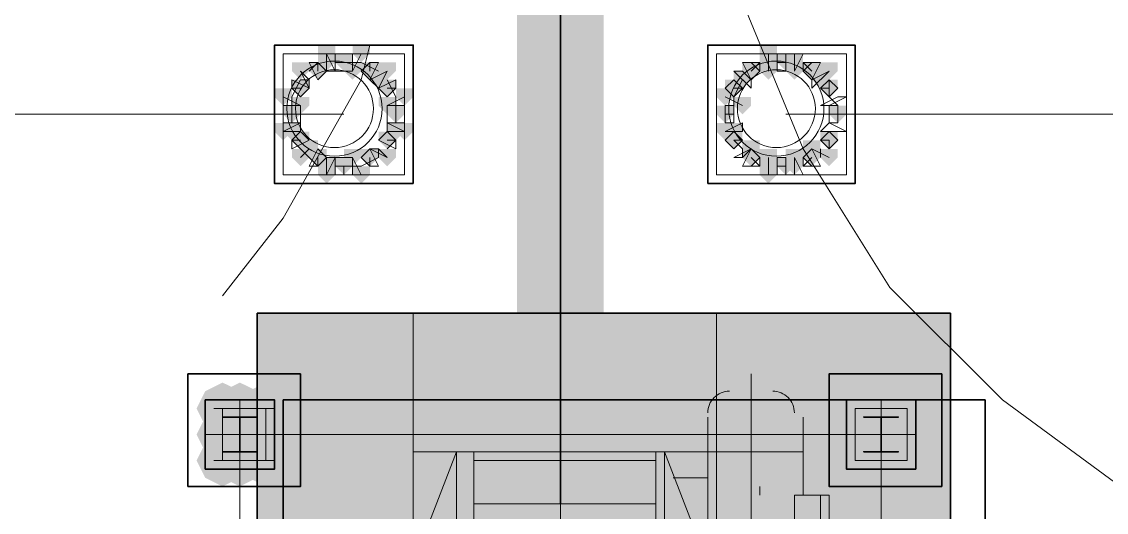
# Model space of a CAD drawing. Header units: millimetres. Extents: x 2315 to 4619, y 1334 to 1897.
# Drawn here: x 3741.22 to 3748.86, y 1536.38 to 1539.85 of the extents above; entities that cross this region are included whole.
import ezdxf

# ---------------------------------------------------------------- set-up
doc = ezdxf.new("R2010")
doc.units = ezdxf.units.MM
doc.linetypes.add('PDF_IMPORT', pattern=[1, 0.8, -0.2])
for name, color, linetype, true_color in [('PDF_10', 7, 'Continuous', 0x00b85c), ('PDF_AXIS', 7, 'Continuous', 0x00b85c), ('PDF_柱构件', 7, 'Continuous', 0x00b85c), ('PDF_转运站初步方案', 7, 'Continuous', 0x00b85c)]:
    doc.layers.add(name, color=color, linetype=linetype, true_color=true_color)
for name, color, linetype in [('PDF_中心线层', 1, 'Continuous'), ('PDF_双点划线', 6, 'Continuous'), ('PDF_尺寸线层', 7, 'Continuous'), ('PDF_粗实线层', 7, 'Continuous'), ('PDF_细实线层', 7, 'Continuous'), ('PDF_虚线层', 6, 'Continuous')]:
    doc.layers.add(name, color=color, linetype=linetype)

msp = doc.modelspace()

# ---------------------------------------------------------------- hatches: boundary and pattern name
at = {"layer": 'PDF_10', "transparency": 33554559}
for points in [[(3743.3051, 1539.5584), (3743.244, 1539.5584), (3743.244, 1539.4974), (3743.3051, 1539.4363), (3743.3662, 1539.4974), (3743.3662, 1539.5584)], [(3743.3051, 1539.5584), (3743.244, 1539.5584), (3743.244, 1539.4974), (3743.3051, 1539.4363), (3743.3662, 1539.4974), (3743.3662, 1539.5584)], [(3743.4884, 1539.6195), (3743.4273, 1539.6195), (3743.4273, 1539.5584), (3743.4884, 1539.4974), (3743.5494, 1539.5584), (3743.5494, 1539.6195)], [(3743.4884, 1539.6195), (3743.4273, 1539.6195), (3743.4273, 1539.5584), (3743.4884, 1539.4974), (3743.5494, 1539.5584), (3743.5494, 1539.6195)], [(3743.4884, 1539.6195), (3743.4273, 1539.6195), (3743.4273, 1539.5584), (3743.4884, 1539.4974), (3743.5494, 1539.5584), (3743.5494, 1539.6195)], [(3743.6716, 1539.5584), (3743.6105, 1539.5584), (3743.6105, 1539.4974), (3743.6716, 1539.4363), (3743.7327, 1539.4974), (3743.7327, 1539.5584)], [(3743.6716, 1539.5584), (3743.6105, 1539.5584), (3743.6105, 1539.4974), (3743.6716, 1539.4363), (3743.7327, 1539.4974), (3743.7327, 1539.5584)], [(3746.3592, 1539.5584), (3746.2981, 1539.5584), (3746.2981, 1539.4974), (3746.3592, 1539.4363), (3746.4203, 1539.4974), (3746.4203, 1539.5584)], [(3746.3592, 1539.5584), (3746.2981, 1539.5584), (3746.2981, 1539.4974), (3746.3592, 1539.4363), (3746.4203, 1539.4974), (3746.4203, 1539.5584)], [(3746.6035, 1539.6195), (3746.5424, 1539.6195), (3746.5424, 1539.5584), (3746.6035, 1539.4974), (3746.6646, 1539.5584), (3746.6646, 1539.6195)], [(3746.6035, 1539.6195), (3746.5424, 1539.6195), (3746.5424, 1539.5584), (3746.6035, 1539.4974), (3746.6646, 1539.5584), (3746.6646, 1539.6195)], [(3746.6035, 1539.6195), (3746.5424, 1539.6195), (3746.5424, 1539.5584), (3746.6035, 1539.4974), (3746.6646, 1539.5584), (3746.6646, 1539.6195)], [(3746.7867, 1539.5584), (3746.7257, 1539.5584), (3746.7257, 1539.4974), (3746.7867, 1539.4363), (3746.8478, 1539.4974), (3746.8478, 1539.5584)], [(3746.7867, 1539.5584), (3746.7257, 1539.5584), (3746.7257, 1539.4974), (3746.7867, 1539.4363), (3746.8478, 1539.4974), (3746.8478, 1539.5584)], [(3743.183, 1539.4363), (3743.1219, 1539.4363), (3743.1219, 1539.3752), (3743.183, 1539.3141), (3743.244, 1539.3752), (3743.244, 1539.4363)], [(3743.183, 1539.4363), (3743.1219, 1539.4363), (3743.1219, 1539.3752), (3743.183, 1539.3141), (3743.244, 1539.3752), (3743.244, 1539.4363)], [(3743.7938, 1539.4363), (3743.7327, 1539.4363), (3743.7327, 1539.3752), (3743.7938, 1539.3141), (3743.8548, 1539.3752), (3743.8548, 1539.4363)], [(3743.7938, 1539.4363), (3743.7327, 1539.4363), (3743.7327, 1539.3752), (3743.7938, 1539.3141), (3743.8548, 1539.3752), (3743.8548, 1539.4363)], [(3746.237, 1539.4363), (3746.1759, 1539.4363), (3746.1759, 1539.3752), (3746.237, 1539.3141), (3746.2981, 1539.3752), (3746.2981, 1539.4363)], [(3746.237, 1539.4363), (3746.1759, 1539.4363), (3746.1759, 1539.3752), (3746.237, 1539.3141), (3746.2981, 1539.3752), (3746.2981, 1539.4363)], [(3746.9089, 1539.4363), (3746.8478, 1539.4363), (3746.8478, 1539.3752), (3746.9089, 1539.3141), (3746.97, 1539.3752), (3746.97, 1539.4363)], [(3746.9089, 1539.4363), (3746.8478, 1539.4363), (3746.8478, 1539.3752), (3746.9089, 1539.3141), (3746.97, 1539.3752), (3746.97, 1539.4363)], [(3743.1219, 1539.253), (3743.0608, 1539.253), (3743.0608, 1539.192), (3743.1219, 1539.1309), (3743.183, 1539.192), (3743.183, 1539.253)], [(3743.1219, 1539.253), (3743.0608, 1539.253), (3743.0608, 1539.192), (3743.1219, 1539.1309), (3743.183, 1539.192), (3743.183, 1539.253)], [(3743.8548, 1539.253), (3743.7938, 1539.253), (3743.7938, 1539.192), (3743.8548, 1539.1309), (3743.9159, 1539.192), (3743.9159, 1539.253)], [(3743.8548, 1539.253), (3743.7938, 1539.253), (3743.7938, 1539.192), (3743.8548, 1539.1309), (3743.9159, 1539.192), (3743.9159, 1539.253)], [(3743.8548, 1539.253), (3743.7938, 1539.253), (3743.7938, 1539.192), (3743.8548, 1539.1309), (3743.9159, 1539.192), (3743.9159, 1539.253)], [(3746.1759, 1539.253), (3746.1148, 1539.253), (3746.1148, 1539.192), (3746.1759, 1539.1309), (3746.237, 1539.192), (3746.237, 1539.253)], [(3746.1759, 1539.253), (3746.1148, 1539.253), (3746.1148, 1539.192), (3746.1759, 1539.1309), (3746.237, 1539.192), (3746.237, 1539.253)], [(3746.97, 1539.253), (3746.9089, 1539.253), (3746.9089, 1539.192), (3746.97, 1539.1309), (3747.0311, 1539.192), (3747.0311, 1539.253)], [(3746.97, 1539.253), (3746.9089, 1539.253), (3746.9089, 1539.192), (3746.97, 1539.1309), (3747.0311, 1539.192), (3747.0311, 1539.253)], [(3743.183, 1539.0698), (3743.1219, 1539.0698), (3743.1219, 1539.0087), (3743.183, 1538.9476), (3743.244, 1539.0087), (3743.244, 1539.0698)], [(3743.183, 1539.0698), (3743.1219, 1539.0698), (3743.1219, 1539.0087), (3743.183, 1538.9476), (3743.244, 1539.0087), (3743.244, 1539.0698)], [(3743.7938, 1539.0698), (3743.7327, 1539.0698), (3743.7327, 1539.0087), (3743.7938, 1538.9476), (3743.8548, 1539.0087), (3743.8548, 1539.0698)], [(3743.7938, 1539.0698), (3743.7327, 1539.0698), (3743.7327, 1539.0087), (3743.7938, 1538.9476), (3743.8548, 1539.0087), (3743.8548, 1539.0698)], [(3746.237, 1539.0698), (3746.1759, 1539.0698), (3746.1759, 1539.0087), (3746.237, 1538.9476), (3746.2981, 1539.0087), (3746.2981, 1539.0698)], [(3746.237, 1539.0698), (3746.1759, 1539.0698), (3746.1759, 1539.0087), (3746.237, 1538.9476), (3746.2981, 1539.0087), (3746.2981, 1539.0698)], [(3746.9089, 1539.0698), (3746.8478, 1539.0698), (3746.8478, 1539.0087), (3746.9089, 1538.9476), (3746.97, 1539.0087), (3746.97, 1539.0698)], [(3746.9089, 1539.0698), (3746.8478, 1539.0698), (3746.8478, 1539.0087), (3746.9089, 1538.9476), (3746.97, 1539.0087), (3746.97, 1539.0698)], [(3743.3051, 1538.9476), (3743.244, 1538.9476), (3743.244, 1538.8866), (3743.3051, 1538.8255), (3743.3662, 1538.8866), (3743.3662, 1538.9476)], [(3743.3051, 1538.9476), (3743.244, 1538.9476), (3743.244, 1538.8866), (3743.3051, 1538.8255), (3743.3662, 1538.8866), (3743.3662, 1538.9476)], [(3743.6716, 1538.9476), (3743.6105, 1538.9476), (3743.6105, 1538.8866), (3743.6716, 1538.8255), (3743.7327, 1538.8866), (3743.7327, 1538.9476)], [(3743.6716, 1538.9476), (3743.6105, 1538.9476), (3743.6105, 1538.8866), (3743.6716, 1538.8255), (3743.7327, 1538.8866), (3743.7327, 1538.9476)], [(3746.3592, 1538.9476), (3746.2981, 1538.9476), (3746.2981, 1538.8866), (3746.3592, 1538.8255), (3746.4203, 1538.8866), (3746.4203, 1538.9476)], [(3746.3592, 1538.9476), (3746.2981, 1538.9476), (3746.2981, 1538.8866), (3746.3592, 1538.8255), (3746.4203, 1538.8866), (3746.4203, 1538.9476)], [(3746.7867, 1538.9476), (3746.7257, 1538.9476), (3746.7257, 1538.8866), (3746.7867, 1538.8255), (3746.8478, 1538.8866), (3746.8478, 1538.9476)], [(3746.7867, 1538.9476), (3746.7257, 1538.9476), (3746.7257, 1538.8866), (3746.7867, 1538.8255), (3746.8478, 1538.8866), (3746.8478, 1538.9476)], [(3743.4884, 1538.8866), (3743.4273, 1538.8866), (3743.4273, 1538.8255), (3743.4884, 1538.7644), (3743.5494, 1538.8255), (3743.5494, 1538.8866)], [(3743.4884, 1538.8866), (3743.4273, 1538.8866), (3743.4273, 1538.8255), (3743.4884, 1538.7644), (3743.5494, 1538.8255), (3743.5494, 1538.8866)], [(3746.6035, 1538.8866), (3746.5424, 1538.8866), (3746.5424, 1538.8255), (3746.6035, 1538.7644), (3746.6646, 1538.8255), (3746.6646, 1538.8866)], [(3746.6035, 1538.8866), (3746.5424, 1538.8866), (3746.5424, 1538.8255), (3746.6035, 1538.7644), (3746.6646, 1538.8255), (3746.6646, 1538.8866)]]:
    msp.add_hatch(color=6, dxfattribs=at).paths.add_polyline_path(points)
at = {"layer": 'PDF_中心线层', "transparency": 33554559}
for points in [[(3742.6332, 1537.1763), (3742.5721, 1537.1763), (3742.5721, 1537.1152), (3742.6332, 1537.0541), (3742.6943, 1537.1152), (3742.6943, 1537.1763)], [(3742.7554, 1537.1763), (3742.6943, 1537.1763), (3742.6943, 1537.1152), (3742.7554, 1537.0541), (3742.8165, 1537.1152), (3742.8165, 1537.1763)], [(3742.9386, 1537.1763), (3742.8775, 1537.1763), (3742.8775, 1537.1152), (3742.9386, 1537.0541), (3742.9997, 1537.1152), (3742.9997, 1537.1763)], [(3747.0921, 1537.1763), (3747.0311, 1537.1763), (3747.0311, 1537.1152), (3747.0921, 1537.0541), (3747.1532, 1537.1152), (3747.1532, 1537.1763)], [(3747.2754, 1537.1763), (3747.2143, 1537.1763), (3747.2143, 1537.1152), (3747.2754, 1537.0541), (3747.3365, 1537.1152), (3747.3365, 1537.1763)], [(3747.2754, 1537.1763), (3747.2143, 1537.1763), (3747.2143, 1537.1152), (3747.2754, 1537.0541), (3747.3365, 1537.1152), (3747.3365, 1537.1763)], [(3747.4586, 1537.1763), (3747.3975, 1537.1763), (3747.3975, 1537.1152), (3747.4586, 1537.0541), (3747.5197, 1537.1152), (3747.5197, 1537.1763)], [(3747.4586, 1537.1763), (3747.3975, 1537.1763), (3747.3975, 1537.1152), (3747.4586, 1537.0541), (3747.5197, 1537.1152), (3747.5197, 1537.1763)], [(3742.6332, 1536.993), (3742.5721, 1536.993), (3742.5721, 1536.932), (3742.6332, 1536.8709), (3742.6943, 1536.932), (3742.6943, 1536.993)], [(3742.9386, 1536.993), (3742.8775, 1536.993), (3742.8775, 1536.932), (3742.9386, 1536.8709), (3742.9997, 1536.932), (3742.9997, 1536.993)], [(3747.0921, 1536.993), (3747.0311, 1536.993), (3747.0311, 1536.932), (3747.0921, 1536.8709), (3747.1532, 1536.932), (3747.1532, 1536.993)], [(3747.4586, 1536.993), (3747.3975, 1536.993), (3747.3975, 1536.932), (3747.4586, 1536.8709), (3747.5197, 1536.932), (3747.5197, 1536.993)], [(3747.4586, 1536.993), (3747.3975, 1536.993), (3747.3975, 1536.932), (3747.4586, 1536.8709), (3747.5197, 1536.932), (3747.5197, 1536.993)], [(3747.2754, 1536.8098), (3747.2143, 1536.8098), (3747.2143, 1536.7487), (3747.2754, 1536.6876), (3747.3365, 1536.7487), (3747.3365, 1536.8098)], [(3747.4586, 1536.8098), (3747.3975, 1536.8098), (3747.3975, 1536.7487), (3747.4586, 1536.6876), (3747.5197, 1536.7487), (3747.5197, 1536.8098)]]:
    msp.add_hatch(color=256, dxfattribs=at).paths.add_polyline_path(points)
at = {"layer": 'PDF_双点划线', "transparency": 33554559}
for points in [[(3742.6332, 1537.1152), (3742.5721, 1537.1152), (3742.5721, 1537.0541), (3742.6332, 1536.993), (3742.6943, 1537.0541), (3742.6943, 1537.1152)], [(3742.7554, 1537.1152), (3742.6943, 1537.1152), (3742.6943, 1537.0541), (3742.7554, 1536.993), (3742.8165, 1537.0541), (3742.8165, 1537.1152)], [(3742.8165, 1537.1152), (3742.7554, 1537.1152), (3742.7554, 1537.0541), (3742.8165, 1536.993), (3742.8775, 1537.0541), (3742.8775, 1537.1152)], [(3742.8775, 1537.1152), (3742.8165, 1537.1152), (3742.8165, 1537.0541), (3742.8775, 1536.993), (3742.9386, 1537.0541), (3742.9386, 1537.1152)], [(3747.1532, 1537.1152), (3747.0921, 1537.1152), (3747.0921, 1537.0541), (3747.1532, 1536.993), (3747.2143, 1537.0541), (3747.2143, 1537.1152)], [(3747.2754, 1537.1152), (3747.2143, 1537.1152), (3747.2143, 1537.0541), (3747.2754, 1536.993), (3747.3365, 1537.0541), (3747.3365, 1537.1152)], [(3747.2754, 1537.1152), (3747.2143, 1537.1152), (3747.2143, 1537.0541), (3747.2754, 1536.993), (3747.3365, 1537.0541), (3747.3365, 1537.1152)], [(3747.3975, 1537.1152), (3747.3365, 1537.1152), (3747.3365, 1537.0541), (3747.3975, 1536.993), (3747.4586, 1537.0541), (3747.4586, 1537.1152)], [(3742.6332, 1536.8709), (3742.5721, 1536.8709), (3742.5721, 1536.8098), (3742.6332, 1536.7487), (3742.6943, 1536.8098), (3742.6943, 1536.8709)], [(3742.7554, 1536.8709), (3742.6943, 1536.8709), (3742.6943, 1536.8098), (3742.7554, 1536.7487), (3742.8165, 1536.8098), (3742.8165, 1536.8709)], [(3742.8165, 1536.8709), (3742.7554, 1536.8709), (3742.7554, 1536.8098), (3742.8165, 1536.7487), (3742.8775, 1536.8098), (3742.8775, 1536.8709)], [(3742.8775, 1536.8709), (3742.8165, 1536.8709), (3742.8165, 1536.8098), (3742.8775, 1536.7487), (3742.9386, 1536.8098), (3742.9386, 1536.8709)], [(3747.1532, 1536.8709), (3747.0921, 1536.8709), (3747.0921, 1536.8098), (3747.1532, 1536.7487), (3747.2143, 1536.8098), (3747.2143, 1536.8709)], [(3747.2754, 1536.8709), (3747.2143, 1536.8709), (3747.2143, 1536.8098), (3747.2754, 1536.7487), (3747.3365, 1536.8098), (3747.3365, 1536.8709)], [(3747.2754, 1536.8709), (3747.2143, 1536.8709), (3747.2143, 1536.8098), (3747.2754, 1536.7487), (3747.3365, 1536.8098), (3747.3365, 1536.8709)], [(3747.3975, 1536.8709), (3747.3365, 1536.8709), (3747.3365, 1536.8098), (3747.3975, 1536.7487), (3747.4586, 1536.8098), (3747.4586, 1536.8709)]]:
    msp.add_hatch(color=256, dxfattribs=at).paths.add_polyline_path(points)
at = {"layer": 'PDF_尺寸线层', "transparency": 33554559}
for points in [[(3746.3592, 1536.6265), (3746.2981, 1536.6265), (3746.2981, 1536.5655), (3746.3592, 1536.5044), (3746.4203, 1536.5655), (3746.4203, 1536.6265)], [(3746.3592, 1536.5655), (3746.2981, 1536.5655), (3746.2981, 1536.5044), (3746.3592, 1536.4433), (3746.4203, 1536.5044), (3746.4203, 1536.5655)], [(3746.3592, 1536.5655), (3746.2981, 1536.5655), (3746.2981, 1536.5044), (3746.3592, 1536.4433), (3746.4203, 1536.5044), (3746.4203, 1536.5655)], [(3746.3592, 1536.5655), (3746.2981, 1536.5655), (3746.2981, 1536.5044), (3746.3592, 1536.4433), (3746.4203, 1536.5044), (3746.4203, 1536.5655)]]:
    msp.add_hatch(color=256, dxfattribs=at).paths.add_polyline_path(points)
at = {"layer": 'PDF_柱构件', "transparency": 33554559}
for points in [[(3743.3662, 1539.6806), (3743.3051, 1539.6806), (3743.3051, 1539.6195), (3743.3662, 1539.5584), (3743.4273, 1539.6195), (3743.4273, 1539.6806)], [(3743.6105, 1539.6806), (3743.5494, 1539.6806), (3743.5494, 1539.6195), (3743.6105, 1539.5584), (3743.6716, 1539.6195), (3743.6716, 1539.6806)], [(3746.4813, 1539.6806), (3746.4203, 1539.6806), (3746.4203, 1539.6195), (3746.4813, 1539.5584), (3746.5424, 1539.6195), (3746.5424, 1539.6806)], [(3743.183, 1539.5584), (3743.1219, 1539.5584), (3743.1219, 1539.4974), (3743.183, 1539.4363), (3743.244, 1539.4974), (3743.244, 1539.5584)], [(3743.3662, 1539.6195), (3743.3051, 1539.6195), (3743.3051, 1539.5584), (3743.3662, 1539.4974), (3743.4273, 1539.5584), (3743.4273, 1539.6195)], [(3743.5494, 1539.5584), (3743.4884, 1539.5584), (3743.4884, 1539.4974), (3743.5494, 1539.4363), (3743.6105, 1539.4974), (3743.6105, 1539.5584)], [(3743.7938, 1539.5584), (3743.7327, 1539.5584), (3743.7327, 1539.4974), (3743.7938, 1539.4363), (3743.8548, 1539.4974), (3743.8548, 1539.5584)], [(3746.4813, 1539.6195), (3746.4203, 1539.6195), (3746.4203, 1539.5584), (3746.4813, 1539.4974), (3746.5424, 1539.5584), (3746.5424, 1539.6195)], [(3746.4813, 1539.5584), (3746.4203, 1539.5584), (3746.4203, 1539.4974), (3746.4813, 1539.4363), (3746.5424, 1539.4974), (3746.5424, 1539.5584)], [(3746.6646, 1539.6195), (3746.6035, 1539.6195), (3746.6035, 1539.5584), (3746.6646, 1539.4974), (3746.7257, 1539.5584), (3746.7257, 1539.6195)], [(3746.6646, 1539.5584), (3746.6035, 1539.5584), (3746.6035, 1539.4974), (3746.6646, 1539.4363), (3746.7257, 1539.4974), (3746.7257, 1539.5584)], [(3746.9089, 1539.5584), (3746.8478, 1539.5584), (3746.8478, 1539.4974), (3746.9089, 1539.4363), (3746.97, 1539.4974), (3746.97, 1539.5584)], [(3743.7327, 1539.4974), (3743.6716, 1539.4974), (3743.6716, 1539.4363), (3743.7327, 1539.3752), (3743.7938, 1539.4363), (3743.7938, 1539.4974)], [(3746.2981, 1539.4974), (3746.237, 1539.4974), (3746.237, 1539.4363), (3746.2981, 1539.3752), (3746.3592, 1539.4363), (3746.3592, 1539.4974)], [(3746.8478, 1539.4974), (3746.7867, 1539.4974), (3746.7867, 1539.4363), (3746.8478, 1539.3752), (3746.9089, 1539.4363), (3746.9089, 1539.4974)], [(3743.0608, 1539.3752), (3742.9997, 1539.3752), (3742.9997, 1539.3141), (3743.0608, 1539.253), (3743.1219, 1539.3141), (3743.1219, 1539.3752)], [(3743.9159, 1539.3752), (3743.8548, 1539.3752), (3743.8548, 1539.3141), (3743.9159, 1539.253), (3743.977, 1539.3141), (3743.977, 1539.3752)], [(3746.1759, 1539.3752), (3746.1148, 1539.3752), (3746.1148, 1539.3141), (3746.1759, 1539.253), (3746.237, 1539.3141), (3746.237, 1539.3752)], [(3743.183, 1539.3141), (3743.1219, 1539.3141), (3743.1219, 1539.253), (3743.183, 1539.192), (3743.244, 1539.253), (3743.244, 1539.3141)], [(3743.7938, 1539.3141), (3743.7327, 1539.3141), (3743.7327, 1539.253), (3743.7938, 1539.192), (3743.8548, 1539.253), (3743.8548, 1539.3141)], [(3746.2981, 1539.3141), (3746.237, 1539.3141), (3746.237, 1539.253), (3746.2981, 1539.192), (3746.3592, 1539.253), (3746.3592, 1539.3141)], [(3743.0608, 1539.1309), (3742.9997, 1539.1309), (3742.9997, 1539.0698), (3743.0608, 1539.0087), (3743.1219, 1539.0698), (3743.1219, 1539.1309)], [(3743.1219, 1539.1309), (3743.0608, 1539.1309), (3743.0608, 1539.0698), (3743.1219, 1539.0087), (3743.183, 1539.0698), (3743.183, 1539.1309)], [(3743.8548, 1539.1309), (3743.7938, 1539.1309), (3743.7938, 1539.0698), (3743.8548, 1539.0087), (3743.9159, 1539.0698), (3743.9159, 1539.1309)], [(3743.9159, 1539.1309), (3743.8548, 1539.1309), (3743.8548, 1539.0698), (3743.9159, 1539.0087), (3743.977, 1539.0698), (3743.977, 1539.1309)], [(3746.1759, 1539.1309), (3746.1148, 1539.1309), (3746.1148, 1539.0698), (3746.1759, 1539.0087), (3746.237, 1539.0698), (3746.237, 1539.1309)], [(3746.237, 1539.1309), (3746.1759, 1539.1309), (3746.1759, 1539.0698), (3746.237, 1539.0087), (3746.2981, 1539.0698), (3746.2981, 1539.1309)], [(3743.183, 1538.9476), (3743.1219, 1538.9476), (3743.1219, 1538.8866), (3743.183, 1538.8255), (3743.244, 1538.8866), (3743.244, 1538.9476)], [(3743.244, 1539.0087), (3743.183, 1539.0087), (3743.183, 1538.9476), (3743.244, 1538.8866), (3743.3051, 1538.9476), (3743.3051, 1539.0087)], [(3743.5494, 1538.9476), (3743.4884, 1538.9476), (3743.4884, 1538.8866), (3743.5494, 1538.8255), (3743.6105, 1538.8866), (3743.6105, 1538.9476)], [(3743.7938, 1538.9476), (3743.7327, 1538.9476), (3743.7327, 1538.8866), (3743.7938, 1538.8255), (3743.8548, 1538.8866), (3743.8548, 1538.9476)], [(3746.3592, 1539.0087), (3746.2981, 1539.0087), (3746.2981, 1538.9476), (3746.3592, 1538.8866), (3746.4203, 1538.9476), (3746.4203, 1539.0087)], [(3746.4813, 1538.9476), (3746.4203, 1538.9476), (3746.4203, 1538.8866), (3746.4813, 1538.8255), (3746.5424, 1538.8866), (3746.5424, 1538.9476)], [(3746.6646, 1538.9476), (3746.6035, 1538.9476), (3746.6035, 1538.8866), (3746.6646, 1538.8255), (3746.7257, 1538.8866), (3746.7257, 1538.9476)], [(3746.7867, 1539.0087), (3746.7257, 1539.0087), (3746.7257, 1538.9476), (3746.7867, 1538.8866), (3746.8478, 1538.9476), (3746.8478, 1539.0087)], [(3746.9089, 1538.9476), (3746.8478, 1538.9476), (3746.8478, 1538.8866), (3746.9089, 1538.8255), (3746.97, 1538.8866), (3746.97, 1538.9476)], [(3743.3662, 1538.8866), (3743.3051, 1538.8866), (3743.3051, 1538.8255), (3743.3662, 1538.7644), (3743.4273, 1538.8255), (3743.4273, 1538.8866)], [(3746.4813, 1538.8866), (3746.4203, 1538.8866), (3746.4203, 1538.8255), (3746.4813, 1538.7644), (3746.5424, 1538.8255), (3746.5424, 1538.8866)], [(3746.6646, 1538.8866), (3746.6035, 1538.8866), (3746.6035, 1538.8255), (3746.6646, 1538.7644), (3746.7257, 1538.8255), (3746.7257, 1538.8866)], [(3743.3662, 1538.8255), (3743.3051, 1538.8255), (3743.3051, 1538.7644), (3743.3662, 1538.7033), (3743.4273, 1538.7644), (3743.4273, 1538.8255)], [(3743.6105, 1538.8255), (3743.5494, 1538.8255), (3743.5494, 1538.7644), (3743.6105, 1538.7033), (3743.6716, 1538.7644), (3743.6716, 1538.8255)], [(3746.4813, 1538.8255), (3746.4203, 1538.8255), (3746.4203, 1538.7644), (3746.4813, 1538.7033), (3746.5424, 1538.7644), (3746.5424, 1538.8255)]]:
    msp.add_hatch(color=6, dxfattribs=at).paths.add_polyline_path(points)
at = {"layer": 'PDF_粗实线层', "transparency": 33554559}
for points in [[(3745.3208, 1541.6963), (3744.71, 1541.6963), (3744.71, 1536.4433), (3745.3208, 1536.4433)], [(3742.6332, 1537.2984), (3742.5111, 1537.2374), (3742.45, 1537.1152), (3742.5111, 1536.993), (3742.6332, 1536.932), (3742.7554, 1536.993), (3742.8165, 1537.1152), (3742.7554, 1537.2374)], [(3742.7554, 1537.2984), (3742.6332, 1537.2374), (3742.5721, 1537.1152), (3742.6332, 1536.993), (3742.7554, 1536.932), (3742.8775, 1536.993), (3742.9386, 1537.1152), (3742.8775, 1537.2374)], [(3742.9386, 1537.2984), (3742.8165, 1537.2374), (3742.7554, 1537.1152), (3742.8165, 1536.993), (3742.9386, 1536.932), (3743.0608, 1536.993), (3743.1219, 1537.1152), (3743.0608, 1537.2374)], [(3747.0921, 1537.2984), (3746.97, 1537.2374), (3746.9089, 1537.1152), (3746.97, 1536.993), (3747.0921, 1536.932), (3747.2143, 1536.993), (3747.2754, 1537.1152), (3747.2143, 1537.2374)], [(3747.2754, 1537.2984), (3747.1532, 1537.2374), (3747.0921, 1537.1152), (3747.1532, 1536.993), (3747.2754, 1536.932), (3747.3975, 1536.993), (3747.4586, 1537.1152), (3747.3975, 1537.2374)], [(3747.4586, 1537.2984), (3747.3365, 1537.2374), (3747.2754, 1537.1152), (3747.3365, 1536.993), (3747.4586, 1536.932), (3747.5808, 1536.993), (3747.6419, 1537.1152), (3747.5808, 1537.2374)], [(3742.6332, 1537.1152), (3742.5111, 1537.0541), (3742.45, 1536.932), (3742.5111, 1536.8098), (3742.6332, 1536.7487), (3742.7554, 1536.8098), (3742.8165, 1536.932), (3742.7554, 1537.0541)], [(3742.7554, 1537.1152), (3742.6332, 1537.0541), (3742.5721, 1536.932), (3742.6332, 1536.8098), (3742.7554, 1536.7487), (3742.8775, 1536.8098), (3742.9386, 1536.932), (3742.8775, 1537.0541)], [(3742.9386, 1537.1152), (3742.8165, 1537.0541), (3742.7554, 1536.932), (3742.8165, 1536.8098), (3742.9386, 1536.7487), (3743.0608, 1536.8098), (3743.1219, 1536.932), (3743.0608, 1537.0541)], [(3747.0921, 1537.1152), (3746.97, 1537.0541), (3746.9089, 1536.932), (3746.97, 1536.8098), (3747.0921, 1536.7487), (3747.2143, 1536.8098), (3747.2754, 1536.932), (3747.2143, 1537.0541)], [(3747.2754, 1537.1152), (3747.1532, 1537.0541), (3747.0921, 1536.932), (3747.1532, 1536.8098), (3747.2754, 1536.7487), (3747.3975, 1536.8098), (3747.4586, 1536.932), (3747.3975, 1537.0541)], [(3747.4586, 1537.1152), (3747.3365, 1537.0541), (3747.2754, 1536.932), (3747.3365, 1536.8098), (3747.4586, 1536.7487), (3747.5808, 1536.8098), (3747.6419, 1536.932), (3747.5808, 1537.0541)], [(3742.6332, 1536.932), (3742.5111, 1536.8709), (3742.45, 1536.7487), (3742.5111, 1536.6265), (3742.6332, 1536.5655), (3742.7554, 1536.6265), (3742.8165, 1536.7487), (3742.7554, 1536.8709)], [(3742.7554, 1536.932), (3742.6332, 1536.8709), (3742.5721, 1536.7487), (3742.6332, 1536.6265), (3742.7554, 1536.5655), (3742.8775, 1536.6265), (3742.9386, 1536.7487), (3742.8775, 1536.8709)], [(3742.9386, 1536.932), (3742.8165, 1536.8709), (3742.7554, 1536.7487), (3742.8165, 1536.6265), (3742.9386, 1536.5655), (3743.0608, 1536.6265), (3743.1219, 1536.7487), (3743.0608, 1536.8709)], [(3747.0921, 1536.932), (3746.97, 1536.8709), (3746.9089, 1536.7487), (3746.97, 1536.6265), (3747.0921, 1536.5655), (3747.2143, 1536.6265), (3747.2754, 1536.7487), (3747.2143, 1536.8709)], [(3747.2754, 1536.932), (3747.1532, 1536.8709), (3747.0921, 1536.7487), (3747.1532, 1536.6265), (3747.2754, 1536.5655), (3747.3975, 1536.6265), (3747.4586, 1536.7487), (3747.3975, 1536.8709)], [(3747.4586, 1536.932), (3747.3365, 1536.8709), (3747.2754, 1536.7487), (3747.3365, 1536.6265), (3747.4586, 1536.5655), (3747.5808, 1536.6265), (3747.6419, 1536.7487), (3747.5808, 1536.8709)]]:
    msp.add_hatch(color=256, dxfattribs=at).paths.add_polyline_path(points)
at = {"layer": 'PDF_粗实线层', "true_color": 0xffffff, "transparency": 33554559}
msp.add_hatch(color=7, dxfattribs=at).paths.add_polyline_path([(3744.5878, 1532.412), (3745.504, 1532.412), (3745.504, 1532.6563), (3747.764, 1532.6563), (3747.764, 1537.7871), (3742.8775, 1537.7871), (3742.8775, 1532.6563), (3744.5878, 1532.6563)])
at = {"layer": 'PDF_细实线层', "true_color": 0x005cb8, "transparency": 33554559}
for points in [[(3744.3435, 1536.8709), (3744.2824, 1536.8709), (3744.2824, 1536.8098), (3744.3435, 1536.7487), (3744.4046, 1536.8098), (3744.4046, 1536.8709)], [(3745.7484, 1536.8709), (3745.6873, 1536.8709), (3745.6873, 1536.8098), (3745.7484, 1536.7487), (3745.8094, 1536.8098), (3745.8094, 1536.8709)], [(3745.7484, 1536.8709), (3745.6873, 1536.8709), (3745.6873, 1536.8098), (3745.7484, 1536.7487), (3745.8094, 1536.8098), (3745.8094, 1536.8709)]]:
    msp.add_hatch(color=152, dxfattribs=at).paths.add_polyline_path(points)
at = {"layer": 'PDF_转运站初步方案', "transparency": 33554559}
for points in [[(3743.3051, 1539.5584), (3743.244, 1539.5584), (3743.244, 1539.4974), (3743.3051, 1539.4363), (3743.3662, 1539.4974), (3743.3662, 1539.5584)], [(3743.3051, 1539.5584), (3743.244, 1539.5584), (3743.244, 1539.4974), (3743.3051, 1539.4363), (3743.3662, 1539.4974), (3743.3662, 1539.5584)], [(3743.4884, 1539.6195), (3743.4273, 1539.6195), (3743.4273, 1539.5584), (3743.4884, 1539.4974), (3743.5494, 1539.5584), (3743.5494, 1539.6195)], [(3743.4884, 1539.6195), (3743.4273, 1539.6195), (3743.4273, 1539.5584), (3743.4884, 1539.4974), (3743.5494, 1539.5584), (3743.5494, 1539.6195)], [(3743.6716, 1539.5584), (3743.6105, 1539.5584), (3743.6105, 1539.4974), (3743.6716, 1539.4363), (3743.7327, 1539.4974), (3743.7327, 1539.5584)], [(3743.6716, 1539.5584), (3743.6105, 1539.5584), (3743.6105, 1539.4974), (3743.6716, 1539.4363), (3743.7327, 1539.4974), (3743.7327, 1539.5584)], [(3746.3592, 1539.5584), (3746.2981, 1539.5584), (3746.2981, 1539.4974), (3746.3592, 1539.4363), (3746.4203, 1539.4974), (3746.4203, 1539.5584)], [(3746.3592, 1539.5584), (3746.2981, 1539.5584), (3746.2981, 1539.4974), (3746.3592, 1539.4363), (3746.4203, 1539.4974), (3746.4203, 1539.5584)], [(3746.6035, 1539.6195), (3746.5424, 1539.6195), (3746.5424, 1539.5584), (3746.6035, 1539.4974), (3746.6646, 1539.5584), (3746.6646, 1539.6195)], [(3746.6035, 1539.6195), (3746.5424, 1539.6195), (3746.5424, 1539.5584), (3746.6035, 1539.4974), (3746.6646, 1539.5584), (3746.6646, 1539.6195)], [(3746.7867, 1539.5584), (3746.7257, 1539.5584), (3746.7257, 1539.4974), (3746.7867, 1539.4363), (3746.8478, 1539.4974), (3746.8478, 1539.5584)], [(3746.7867, 1539.5584), (3746.7257, 1539.5584), (3746.7257, 1539.4974), (3746.7867, 1539.4363), (3746.8478, 1539.4974), (3746.8478, 1539.5584)], [(3743.183, 1539.4363), (3743.1219, 1539.4363), (3743.1219, 1539.3752), (3743.183, 1539.3141), (3743.244, 1539.3752), (3743.244, 1539.4363)], [(3743.183, 1539.4363), (3743.1219, 1539.4363), (3743.1219, 1539.3752), (3743.183, 1539.3141), (3743.244, 1539.3752), (3743.244, 1539.4363)], [(3743.7938, 1539.4363), (3743.7327, 1539.4363), (3743.7327, 1539.3752), (3743.7938, 1539.3141), (3743.8548, 1539.3752), (3743.8548, 1539.4363)], [(3743.7938, 1539.4363), (3743.7327, 1539.4363), (3743.7327, 1539.3752), (3743.7938, 1539.3141), (3743.8548, 1539.3752), (3743.8548, 1539.4363)], [(3746.237, 1539.4363), (3746.1759, 1539.4363), (3746.1759, 1539.3752), (3746.237, 1539.3141), (3746.2981, 1539.3752), (3746.2981, 1539.4363)], [(3746.237, 1539.4363), (3746.1759, 1539.4363), (3746.1759, 1539.3752), (3746.237, 1539.3141), (3746.2981, 1539.3752), (3746.2981, 1539.4363)], [(3746.9089, 1539.4363), (3746.8478, 1539.4363), (3746.8478, 1539.3752), (3746.9089, 1539.3141), (3746.97, 1539.3752), (3746.97, 1539.4363)], [(3746.9089, 1539.4363), (3746.8478, 1539.4363), (3746.8478, 1539.3752), (3746.9089, 1539.3141), (3746.97, 1539.3752), (3746.97, 1539.4363)], [(3743.1219, 1539.253), (3743.0608, 1539.253), (3743.0608, 1539.192), (3743.1219, 1539.1309), (3743.183, 1539.192), (3743.183, 1539.253)], [(3743.1219, 1539.253), (3743.0608, 1539.253), (3743.0608, 1539.192), (3743.1219, 1539.1309), (3743.183, 1539.192), (3743.183, 1539.253)], [(3743.8548, 1539.253), (3743.7938, 1539.253), (3743.7938, 1539.192), (3743.8548, 1539.1309), (3743.9159, 1539.192), (3743.9159, 1539.253)], [(3743.8548, 1539.253), (3743.7938, 1539.253), (3743.7938, 1539.192), (3743.8548, 1539.1309), (3743.9159, 1539.192), (3743.9159, 1539.253)], [(3746.1759, 1539.253), (3746.1148, 1539.253), (3746.1148, 1539.192), (3746.1759, 1539.1309), (3746.237, 1539.192), (3746.237, 1539.253)], [(3746.1759, 1539.253), (3746.1148, 1539.253), (3746.1148, 1539.192), (3746.1759, 1539.1309), (3746.237, 1539.192), (3746.237, 1539.253)], [(3746.97, 1539.253), (3746.9089, 1539.253), (3746.9089, 1539.192), (3746.97, 1539.1309), (3747.0311, 1539.192), (3747.0311, 1539.253)], [(3746.97, 1539.253), (3746.9089, 1539.253), (3746.9089, 1539.192), (3746.97, 1539.1309), (3747.0311, 1539.192), (3747.0311, 1539.253)], [(3743.183, 1539.0698), (3743.1219, 1539.0698), (3743.1219, 1539.0087), (3743.183, 1538.9476), (3743.244, 1539.0087), (3743.244, 1539.0698)], [(3743.183, 1539.0698), (3743.1219, 1539.0698), (3743.1219, 1539.0087), (3743.183, 1538.9476), (3743.244, 1539.0087), (3743.244, 1539.0698)], [(3743.7938, 1539.0698), (3743.7327, 1539.0698), (3743.7327, 1539.0087), (3743.7938, 1538.9476), (3743.8548, 1539.0087), (3743.8548, 1539.0698)], [(3743.7938, 1539.0698), (3743.7327, 1539.0698), (3743.7327, 1539.0087), (3743.7938, 1538.9476), (3743.8548, 1539.0087), (3743.8548, 1539.0698)], [(3746.237, 1539.0698), (3746.1759, 1539.0698), (3746.1759, 1539.0087), (3746.237, 1538.9476), (3746.2981, 1539.0087), (3746.2981, 1539.0698)], [(3746.237, 1539.0698), (3746.1759, 1539.0698), (3746.1759, 1539.0087), (3746.237, 1538.9476), (3746.2981, 1539.0087), (3746.2981, 1539.0698)], [(3746.9089, 1539.0698), (3746.8478, 1539.0698), (3746.8478, 1539.0087), (3746.9089, 1538.9476), (3746.97, 1539.0087), (3746.97, 1539.0698)], [(3746.9089, 1539.0698), (3746.8478, 1539.0698), (3746.8478, 1539.0087), (3746.9089, 1538.9476), (3746.97, 1539.0087), (3746.97, 1539.0698)], [(3743.3051, 1538.9476), (3743.244, 1538.9476), (3743.244, 1538.8866), (3743.3051, 1538.8255), (3743.3662, 1538.8866), (3743.3662, 1538.9476)], [(3743.3051, 1538.9476), (3743.244, 1538.9476), (3743.244, 1538.8866), (3743.3051, 1538.8255), (3743.3662, 1538.8866), (3743.3662, 1538.9476)], [(3743.6716, 1538.9476), (3743.6105, 1538.9476), (3743.6105, 1538.8866), (3743.6716, 1538.8255), (3743.7327, 1538.8866), (3743.7327, 1538.9476)], [(3743.6716, 1538.9476), (3743.6105, 1538.9476), (3743.6105, 1538.8866), (3743.6716, 1538.8255), (3743.7327, 1538.8866), (3743.7327, 1538.9476)], [(3746.3592, 1538.9476), (3746.2981, 1538.9476), (3746.2981, 1538.8866), (3746.3592, 1538.8255), (3746.4203, 1538.8866), (3746.4203, 1538.9476)], [(3746.3592, 1538.9476), (3746.2981, 1538.9476), (3746.2981, 1538.8866), (3746.3592, 1538.8255), (3746.4203, 1538.8866), (3746.4203, 1538.9476)], [(3746.7867, 1538.9476), (3746.7257, 1538.9476), (3746.7257, 1538.8866), (3746.7867, 1538.8255), (3746.8478, 1538.8866), (3746.8478, 1538.9476)], [(3746.7867, 1538.9476), (3746.7257, 1538.9476), (3746.7257, 1538.8866), (3746.7867, 1538.8255), (3746.8478, 1538.8866), (3746.8478, 1538.9476)], [(3743.4884, 1538.8866), (3743.4273, 1538.8866), (3743.4273, 1538.8255), (3743.4884, 1538.7644), (3743.5494, 1538.8255), (3743.5494, 1538.8866)], [(3743.4884, 1538.8866), (3743.4273, 1538.8866), (3743.4273, 1538.8255), (3743.4884, 1538.7644), (3743.5494, 1538.8255), (3743.5494, 1538.8866)], [(3746.6035, 1538.8866), (3746.5424, 1538.8866), (3746.5424, 1538.8255), (3746.6035, 1538.7644), (3746.6646, 1538.8255), (3746.6646, 1538.8866)], [(3746.6035, 1538.8866), (3746.5424, 1538.8866), (3746.5424, 1538.8255), (3746.6035, 1538.7644), (3746.6646, 1538.8255), (3746.6646, 1538.8866)]]:
    msp.add_hatch(color=6, dxfattribs=at).paths.add_polyline_path(points)

# ---------------------------------------------------------------- linework, layer by layer
at = {"layer": 'PDF_10', "color": 6, "lineweight": 18}
for points in [[(3743.244, 1539.4974), (3743.3051, 1539.5584), (3743.3051, 1539.4974)], [(3743.4273, 1539.5584), (3743.5494, 1539.5584)], [(3743.6105, 1539.5584), (3743.7327, 1539.4974)], [(3743.6716, 1539.4974), (3743.6716, 1539.5584)], [(3746.4203, 1539.5584), (3746.3592, 1539.4974)], [(3746.4203, 1539.4974), (3746.3592, 1539.5584)], [(3746.6035, 1539.5584), (3746.5424, 1539.5584)], [(3746.7867, 1539.4974), (3746.7257, 1539.5584)], [(3746.7257, 1539.4974), (3746.7867, 1539.5584)], [(3743.1219, 1539.3141), (3743.183, 1539.4363)], [(3743.7938, 1539.4363), (3743.8548, 1539.3141)], [(3746.2981, 1539.4363), (3746.237, 1539.3141)], [(3746.9089, 1539.3141), (3746.9089, 1539.4363)], [(3743.183, 1539.3752), (3743.1219, 1539.3752)], [(3743.7938, 1539.3752), (3743.8548, 1539.3752)], [(3746.2981, 1539.3752), (3746.237, 1539.3752)], [(3746.8478, 1539.3752), (3746.9089, 1539.3752)], [(3743.1219, 1539.1309), (3743.1219, 1539.253)], [(3743.8548, 1539.253), (3743.8548, 1539.1309)], [(3746.1759, 1539.253), (3746.1759, 1539.1309)], [(3746.97, 1539.1309), (3746.97, 1539.253)], [(3743.1219, 1539.192), (3743.0608, 1539.192)], [(3746.237, 1539.192), (3746.1759, 1539.192)], [(3746.9089, 1539.192), (3746.97, 1539.192)], [(3743.183, 1538.9476), (3743.1219, 1539.0087), (3743.183, 1539.0087)], [(3743.7938, 1539.0087), (3743.8548, 1539.0087), (3743.7938, 1538.9476)], [(3746.2981, 1539.0087), (3746.237, 1539.0087), (3746.2981, 1538.9476)], [(3746.9089, 1538.9476), (3746.9089, 1539.0087), (3746.8478, 1539.0087)], [(3743.3051, 1538.8866), (3743.3051, 1538.8255), (3743.244, 1538.8866)], [(3743.7327, 1538.8866), (3743.6105, 1538.8255)], [(3743.6716, 1538.8866), (3743.6716, 1538.8255)], [(3746.3592, 1538.8866), (3746.4203, 1538.8255)], [(3746.4203, 1538.8866), (3746.3592, 1538.8255)], [(3746.7257, 1538.8255), (3746.7867, 1538.8866)], [(3746.7257, 1538.8866), (3746.7867, 1538.8255)], [(3743.5494, 1538.8255), (3743.4273, 1538.8255)], [(3743.4884, 1538.8255), (3743.4884, 1538.7644)], [(3746.5424, 1538.8255), (3746.6035, 1538.8255), (3746.6035, 1538.7644)]]:
    msp.add_lwpolyline(points, dxfattribs=at)
at = {"layer": 'PDF_AXIS', "color": 6, "lineweight": 18}
for points in [[(3743.9159, 1538.7644), (3743.9159, 1539.6195), (3743.0608, 1539.6195), (3743.0608, 1538.7644)], [(3746.1148, 1538.7644), (3746.1148, 1539.6195), (3747.0311, 1539.6195), (3747.0311, 1538.7644)]]:
    msp.add_lwpolyline(points, close=True, dxfattribs=at)
at = {"layer": 'PDF_中心线层', "linetype": 'PDF_IMPORT', "lineweight": 18, "ltscale": 6.04703}
msp.add_lwpolyline([(3745.0154, 1550.6752), (3745.0154, 1532.6563)], dxfattribs=at)
at = {"layer": 'PDF_中心线层', "color": 6, "lineweight": 18}
for points in [[(3746.0538, 1541.6352), (3746.0538, 1541.1466), (3746.2981, 1539.986), (3746.7257, 1538.9476), (3747.3365, 1537.9703), (3748.1305, 1537.1763), (3749.0467, 1536.5044), (3750.0851, 1536.0157), (3751.1846, 1535.7714), (3752.3451, 1535.7103), (3753.4446, 1535.8325), (3754.544, 1536.199), (3755.0327, 1536.5655)], [(3742.6332, 1537.9093), (3743.0608, 1538.459), (3743.6105, 1539.4363), (3743.6716, 1539.6806)], [(3732.5548, 1539.192), (3743.4884, 1539.192)], [(3746.6035, 1539.192), (3757.4759, 1539.192)]]:
    msp.add_lwpolyline(points, dxfattribs=at)
at = {"layer": 'PDF_中心线层', "lineweight": 18}
for points in [[(3745.0154, 1537.7871), (3745.0154, 1532.412), (3745.0154, 1536.932)], [(3746.3592, 1537.3595), (3746.3592, 1534.1833)], [(3742.5721, 1537.1152), (3742.6332, 1537.1152)], [(3742.7554, 1537.1763), (3742.7554, 1536.6876)], [(3742.7554, 1537.1152), (3742.8165, 1537.1152)], [(3742.9997, 1537.1152), (3742.9386, 1537.1152)], [(3747.0921, 1537.1152), (3747.1532, 1537.1152)], [(3747.2754, 1537.1763), (3747.2754, 1536.6876)], [(3742.5111, 1536.932), (3743.0608, 1536.932)], [(3742.5721, 1536.932), (3742.6332, 1536.932)], [(3742.9997, 1536.932), (3742.9386, 1536.932)], [(3747.0311, 1536.932), (3747.5197, 1536.932)], [(3747.0921, 1536.932), (3747.1532, 1536.932)], [(3742.5721, 1536.7487), (3742.6332, 1536.7487), (3742.6332, 1536.8098)], [(3742.7554, 1536.8098), (3742.7554, 1536.7487), (3742.8165, 1536.7487)], [(3742.9997, 1536.7487), (3742.9386, 1536.7487), (3742.9386, 1536.8098)], [(3747.0921, 1536.8098), (3747.0921, 1536.7487), (3747.1532, 1536.7487)], [(3747.2754, 1536.8098), (3747.2754, 1536.7487)], [(3747.4586, 1536.8098), (3747.4586, 1536.7487)], [(3744.4046, 1536.4433), (3745.6873, 1536.4433)]]:
    msp.add_lwpolyline(points, dxfattribs=at)
for points in [[(3742.6332, 1536.7487), (3742.9386, 1536.7487), (3742.9386, 1537.1152), (3742.6332, 1537.1152)], [(3747.0921, 1536.7487), (3747.4586, 1536.7487), (3747.4586, 1537.1152), (3747.0921, 1537.1152)], [(3747.2754, 1536.932), (3742.7554, 1536.932), (3742.7554, 1532.412), (3747.2754, 1532.412)]]:
    msp.add_lwpolyline(points, close=True, dxfattribs=at)
at = {"layer": 'PDF_双点划线', "lineweight": 18}
for points in [[(3742.8165, 1536.8098), (3742.8775, 1536.8098), (3742.7554, 1536.8098), (3742.6332, 1536.8098), (3742.7554, 1536.8098), (3742.7554, 1537.0541), (3742.6332, 1537.0541), (3742.7554, 1537.0541), (3742.7554, 1536.8098), (3742.7554, 1537.0541), (3742.8775, 1537.0541), (3742.8165, 1537.0541)], [(3747.2754, 1536.8098), (3747.2754, 1537.0541)]]:
    msp.add_lwpolyline(points, dxfattribs=at)
msp.add_lwpolyline([(3747.2754, 1537.0541), (3747.3975, 1537.0541), (3747.2754, 1537.0541), (3747.2754, 1536.8098), (3747.3975, 1536.8098), (3747.2754, 1536.8098), (3747.1532, 1536.8098), (3747.2754, 1536.8098), (3747.2754, 1537.0541), (3747.1532, 1537.0541)], close=True, dxfattribs=at)
at = {"layer": 'PDF_尺寸线层', "lineweight": 18}
for points in [[(3746.5424, 1537.1763), (3746.237, 1537.1763)], [(3746.0538, 1537.0541), (3746.0538, 1536.2601), (3746.7257, 1536.2601)], [(3746.7257, 1536.5044), (3746.7257, 1537.0541)], [(3746.0538, 1536.8098), (3746.7257, 1536.8098)], [(3746.3592, 1536.5655), (3746.3592, 1536.5655)], [(3746.3592, 1536.5044), (3746.3592, 1536.5655)], [(3746.4203, 1536.5044), (3746.4203, 1536.5655)], [(3746.8478, 1536.2601), (3746.8478, 1536.5044)]]:
    msp.add_lwpolyline(points, dxfattribs=at)
msp.add_lwpolyline([(3746.9089, 1536.5044), (3746.6646, 1536.5044), (3746.6646, 1536.2601), (3746.9089, 1536.2601)], close=True, dxfattribs=at)
for centre, start, end in [((3746.2065, 1537.0847), 89.99926, 180.00074), ((3746.5119, 1537.0847), 359.99926, 90.00074)]:
    msp.add_arc(centre, 0.1527, start, end, dxfattribs=at)
at = {"layer": 'PDF_柱构件', "color": 6, "lineweight": 18}
for points in [[(3743.3051, 1539.4363), (3743.3662, 1539.4974), (3743.3051, 1539.5584), (3743.244, 1539.5584)], [(3743.3662, 1539.6195), (3743.3662, 1539.4974), (3743.4273, 1539.4974)], [(3743.4273, 1539.4974), (3743.5494, 1539.4974), (3743.5494, 1539.6195), (3743.4273, 1539.6195)], [(3743.6105, 1539.6195), (3743.5494, 1539.4974)], [(3743.6105, 1539.4974), (3743.6716, 1539.4363), (3743.7327, 1539.5584), (3743.6716, 1539.5584)], [(3746.4203, 1539.4974), (3746.3592, 1539.4363), (3746.2981, 1539.5584), (3746.4203, 1539.5584)], [(3746.4813, 1539.6195), (3746.4813, 1539.4974)], [(3746.6035, 1539.4974), (3746.5424, 1539.4974), (3746.5424, 1539.6195), (3746.6035, 1539.6195)], [(3746.7257, 1539.6195), (3746.6646, 1539.4974), (3746.6646, 1539.6195)], [(3746.7867, 1539.4363), (3746.7257, 1539.4974), (3746.7257, 1539.5584), (3746.8478, 1539.5584)], [(3743.183, 1539.4974), (3743.244, 1539.3752), (3743.244, 1539.4363)], [(3743.7938, 1539.4974), (3743.6716, 1539.4363), (3743.7327, 1539.3752)], [(3746.2981, 1539.4974), (3746.3592, 1539.4363), (3746.3592, 1539.3752), (3746.237, 1539.4974)], [(3746.9089, 1539.4974), (3746.7867, 1539.3752), (3746.7867, 1539.4363)], [(3743.183, 1539.3141), (3743.244, 1539.3752), (3743.1219, 1539.4363), (3743.1219, 1539.3752)], [(3743.7327, 1539.3752), (3743.7938, 1539.3141), (3743.8548, 1539.3752), (3743.8548, 1539.4363)], [(3746.2981, 1539.3752), (3746.237, 1539.3141), (3746.1759, 1539.3752), (3746.237, 1539.4363)], [(3746.9089, 1539.3141), (3746.8478, 1539.3752), (3746.9089, 1539.4363), (3746.97, 1539.3752)], [(3743.0608, 1539.3141), (3743.183, 1539.253)], [(3743.183, 1539.1309), (3743.183, 1539.253), (3743.0608, 1539.253), (3743.0608, 1539.1309)], [(3743.9159, 1539.3141), (3743.7938, 1539.253)], [(3743.7938, 1539.253), (3743.7938, 1539.1309), (3743.9159, 1539.1309), (3743.9159, 1539.253)], [(3746.1759, 1539.3141), (3746.2981, 1539.253)], [(3746.237, 1539.253), (3746.237, 1539.1309), (3746.1759, 1539.1309), (3746.1759, 1539.253)], [(3747.0311, 1539.3141), (3746.9089, 1539.253), (3746.8478, 1539.253), (3746.97, 1539.3141)], [(3746.9089, 1539.1309), (3746.9089, 1539.253), (3746.97, 1539.253), (3746.97, 1539.1309)], [(3743.0608, 1539.0698), (3743.183, 1539.0698), (3743.183, 1539.1309)], [(3743.9159, 1539.0698), (3743.7938, 1539.1309), (3743.7938, 1539.0698)], [(3746.1759, 1539.0698), (3746.2981, 1539.1309), (3746.2981, 1539.0698)], [(3743.244, 1539.0087), (3743.183, 1539.0698), (3743.1219, 1539.0087), (3743.1219, 1538.9476)], [(3743.7938, 1539.0698), (3743.7327, 1539.0087), (3743.8548, 1538.9476), (3743.8548, 1539.0087)], [(3746.237, 1539.0698), (3746.2981, 1539.0087), (3746.237, 1538.9476), (3746.1759, 1539.0087)], [(3746.8478, 1539.0087), (3746.9089, 1539.0698), (3746.97, 1539.0087), (3746.9089, 1538.9476)], [(3743.183, 1538.8866), (3743.244, 1538.9476)], [(3743.3662, 1538.8866), (3743.3051, 1538.9476), (3743.244, 1538.8255), (3743.3051, 1538.8255)], [(3743.6716, 1538.9476), (3743.6105, 1538.8866), (3743.6716, 1538.8255), (3743.7327, 1538.8255)], [(3743.7938, 1538.8866), (3743.7327, 1538.9476), (3743.6716, 1538.9476)], [(3746.237, 1538.8866), (3746.3592, 1538.9476), (3746.2981, 1538.8866)], [(3746.3592, 1538.9476), (3746.4203, 1538.8866), (3746.4203, 1538.8255), (3746.2981, 1538.8255)], [(3746.7257, 1538.8866), (3746.7867, 1538.9476), (3746.8478, 1538.8255), (3746.7257, 1538.8255)], [(3746.9089, 1538.8866), (3746.7867, 1538.9476)], [(3743.3662, 1538.7644), (3743.4273, 1538.8866), (3743.3662, 1538.8866)], [(3743.5494, 1538.8866), (3743.4273, 1538.8866), (3743.4273, 1538.7644), (3743.5494, 1538.7644)], [(3743.6105, 1538.7644), (3743.5494, 1538.8866)], [(3746.4813, 1538.7644), (3746.4813, 1538.8866)], [(3746.5424, 1538.8866), (3746.6035, 1538.8866), (3746.6035, 1538.7644), (3746.5424, 1538.7644)], [(3746.6646, 1538.7644), (3746.6646, 1538.8866), (3746.7257, 1538.7644)]]:
    msp.add_lwpolyline(points, close=True, dxfattribs=at)
for points in [[(3743.5494, 1539.5584), (3743.6105, 1539.5584)], [(3743.183, 1539.4363), (3743.244, 1539.4363)], [(3743.1219, 1539.253), (3743.1219, 1539.3141)], [(3743.8548, 1539.3141), (3743.8548, 1539.253)], [(3746.237, 1539.3141), (3746.237, 1539.253)], [(3746.97, 1539.253), (3746.9089, 1539.3141)], [(3746.97, 1539.0698), (3746.8478, 1539.0698), (3746.9089, 1539.1309), (3747.0311, 1539.0698), (3746.97, 1539.0698), (3746.9089, 1539.0698)], [(3743.244, 1538.8866), (3743.183, 1538.9476)], [(3743.7327, 1538.9476), (3743.7327, 1538.8866)], [(3746.2981, 1538.9476), (3746.2981, 1538.8866)], [(3746.8478, 1538.8866), (3746.8478, 1538.9476)], [(3743.6105, 1538.8255), (3743.5494, 1538.8255)]]:
    msp.add_lwpolyline(points, dxfattribs=at)
at = {"layer": 'PDF_粗实线层', "lineweight": 35}
msp.add_lwpolyline([(3745.0154, 1536.4433), (3745.0154, 1541.6963)], dxfattribs=at)
at = {"layer": 'PDF_粗实线层', "color": 6, "lineweight": 35}
for points in [[(3743.977, 1538.7033), (3743.977, 1539.6806), (3742.9997, 1539.6806), (3742.9997, 1538.7033)], [(3746.0538, 1538.7033), (3746.0538, 1539.6806), (3747.0921, 1539.6806), (3747.0921, 1538.7033)]]:
    msp.add_lwpolyline(points, close=True, dxfattribs=at)
at = {"layer": 'PDF_粗实线层', "lineweight": 35}
for points in [[(3746.1148, 1537.7871), (3745.0154, 1537.7871), (3743.977, 1537.7871), (3742.8775, 1537.7871), (3742.8775, 1534.672), (3742.8775, 1532.6563), (3743.977, 1532.6563), (3744.5878, 1532.6563), (3744.5878, 1532.412), (3745.0154, 1532.412), (3745.504, 1532.412), (3745.504, 1532.6563), (3745.5651, 1532.6563), (3746.1148, 1532.6563), (3747.764, 1532.6563), (3747.764, 1534.672), (3747.764, 1537.7871)], [(3742.5111, 1537.1763), (3742.5111, 1536.6876), (3742.9997, 1536.6876), (3742.9997, 1537.1763)], [(3747.0311, 1537.1763), (3747.0311, 1536.6876), (3747.5197, 1536.6876), (3747.5197, 1537.1763)], [(3742.7554, 1536.8098), (3742.7554, 1537.0541), (3742.6332, 1537.0541), (3742.7554, 1537.0541), (3742.8775, 1537.0541), (3742.8165, 1537.0541), (3742.7554, 1537.0541), (3742.7554, 1536.932), (3742.7554, 1536.8098), (3742.8165, 1536.8098), (3742.8775, 1536.8098), (3742.7554, 1536.8098), (3742.6332, 1536.8098)], [(3747.2754, 1536.8098), (3747.2754, 1537.0541), (3747.1532, 1537.0541), (3747.2754, 1537.0541), (3747.3975, 1537.0541), (3747.2754, 1537.0541), (3747.2754, 1536.932), (3747.2754, 1536.8098), (3747.3975, 1536.8098), (3747.2754, 1536.8098), (3747.1532, 1536.8098)]]:
    msp.add_lwpolyline(points, close=True, dxfattribs=at)
at = {"layer": 'PDF_粗实线层', "color": 8, "lineweight": 35, "true_color": 0x808080}
for points in [[(3743.183, 1537.3595), (3742.3889, 1537.3595), (3742.3889, 1536.5655), (3743.183, 1536.5655)], [(3747.703, 1537.3595), (3746.9089, 1537.3595), (3746.9089, 1536.5655), (3747.703, 1536.5655)]]:
    msp.add_lwpolyline(points, close=True, dxfattribs=at)
at = {"layer": 'PDF_粗实线层', "color": 251, "lineweight": 35, "true_color": 0x545454}
msp.add_lwpolyline([(3743.0608, 1532.1676), (3743.0608, 1537.1763), (3748.0084, 1537.1763), (3748.0084, 1532.1676)], close=True, dxfattribs=at)
at = {"layer": 'PDF_粗实线层', "color": 7, "lineweight": 0, "true_color": 0xffffff}
for points in [[(3742.6332, 1536.8098), (3742.7554, 1536.8098), (3742.7554, 1537.0541), (3742.6332, 1537.0541), (3742.7554, 1537.0541), (3742.7554, 1536.8098)], [(3747.1532, 1536.8098), (3747.2754, 1536.8098), (3747.2754, 1537.0541), (3747.1532, 1537.0541), (3747.2754, 1537.0541), (3747.2754, 1536.8098)], [(3742.8165, 1536.8098), (3742.7554, 1536.8098)], [(3742.7554, 1536.8098), (3742.8165, 1536.8098)]]:
    msp.add_lwpolyline(points, close=True, dxfattribs=at)
for points in [[(3742.7554, 1537.0541), (3742.8165, 1537.0541), (3742.8775, 1537.0541), (3742.8165, 1537.0541), (3742.7554, 1537.0541), (3742.8165, 1537.0541), (3742.7554, 1537.0541), (3742.7554, 1536.8098), (3742.7554, 1537.0541), (3742.7554, 1536.932)], [(3742.7554, 1537.0541), (3742.7554, 1537.0541)], [(3742.7554, 1537.0541), (3742.7554, 1537.0541)], [(3747.2754, 1537.0541), (3747.2754, 1536.8098), (3747.2754, 1537.0541), (3747.2754, 1536.932)], [(3747.2754, 1537.0541), (3747.2754, 1537.0541)], [(3747.2754, 1537.0541), (3747.2754, 1537.0541)], [(3747.2754, 1537.0541), (3747.2754, 1537.0541)], [(3747.2754, 1537.0541), (3747.2754, 1537.0541)], [(3747.2754, 1537.0541), (3747.2754, 1537.0541)], [(3747.2754, 1537.0541), (3747.3975, 1537.0541), (3747.2754, 1537.0541)], [(3742.7554, 1536.8098), (3742.7554, 1536.8098)], [(3742.8775, 1536.8098), (3742.8165, 1536.8098), (3742.8775, 1536.8098)], [(3747.2754, 1536.8098), (3747.2754, 1536.8098)], [(3747.2754, 1536.8098), (3747.2754, 1536.8098)], [(3747.2754, 1536.8098), (3747.2754, 1536.8098)], [(3747.2754, 1536.8098), (3747.2754, 1536.8098)], [(3747.2754, 1536.8098), (3747.2754, 1536.8098)], [(3747.3975, 1536.8098), (3747.2754, 1536.8098), (3747.3975, 1536.8098)]]:
    msp.add_lwpolyline(points, dxfattribs=at)
at = {"layer": 'PDF_细实线层', "color": 152, "lineweight": 18, "true_color": 0x005cb8}
msp.add_lwpolyline([(3747.764, 1532.6563), (3747.764, 1537.7871), (3742.8775, 1537.7871), (3742.8775, 1532.6563)], close=True, dxfattribs=at)
for points in [[(3743.977, 1537.7871), (3743.977, 1532.6563)], [(3746.1148, 1537.7871), (3746.1148, 1532.6563)], [(3746.1148, 1535.4049), (3746.1148, 1535.466), (3746.1148, 1535.5271), (3744.0381, 1535.5271), (3744.0381, 1535.5882), (3744.2824, 1535.5882), (3744.2824, 1535.5271), (3744.2824, 1536.8098), (3743.977, 1536.0157), (3743.977, 1533.3893), (3745.6873, 1533.3893), (3745.6873, 1533.8168)], [(3744.3435, 1536.8098), (3743.977, 1536.8098)], [(3744.2824, 1536.8098), (3744.3435, 1536.8098), (3744.4046, 1536.8098), (3745.6873, 1536.8098), (3745.7484, 1536.8098), (3746.0538, 1536.8098)], [(3744.4046, 1536.8098), (3744.4046, 1535.5271)], [(3745.6873, 1536.8098), (3745.6873, 1535.5271)], [(3745.7484, 1535.5271), (3745.7484, 1536.8098), (3746.0538, 1536.0157), (3746.0538, 1535.5271)], [(3745.8094, 1536.6265), (3746.0538, 1536.6265)]]:
    msp.add_lwpolyline(points, dxfattribs=at)
at = {"layer": 'PDF_细实线层', "lineweight": 18}
msp.add_lwpolyline([(3744.4046, 1536.7487), (3745.6873, 1536.7487)], dxfattribs=at)
at = {"layer": 'PDF_虚线层', "lineweight": 18}
msp.add_lwpolyline([(3745.6873, 1536.1379), (3745.6873, 1536.7487), (3744.4046, 1536.7487), (3744.4046, 1536.1379)], close=True, dxfattribs=at)
at = {"layer": 'PDF_转运站初步方案', "color": 6, "lineweight": 18}
for centre, radius in [((3743.422, 1539.2318), 0.3359), ((3746.5373, 1539.2318), 0.3359), ((3743.422, 1539.2318), 0.2749), ((3746.5373, 1539.2318), 0.2749)]:
    msp.add_circle(centre, radius, dxfattribs=at)

doc.saveas('drawing.dxf')
